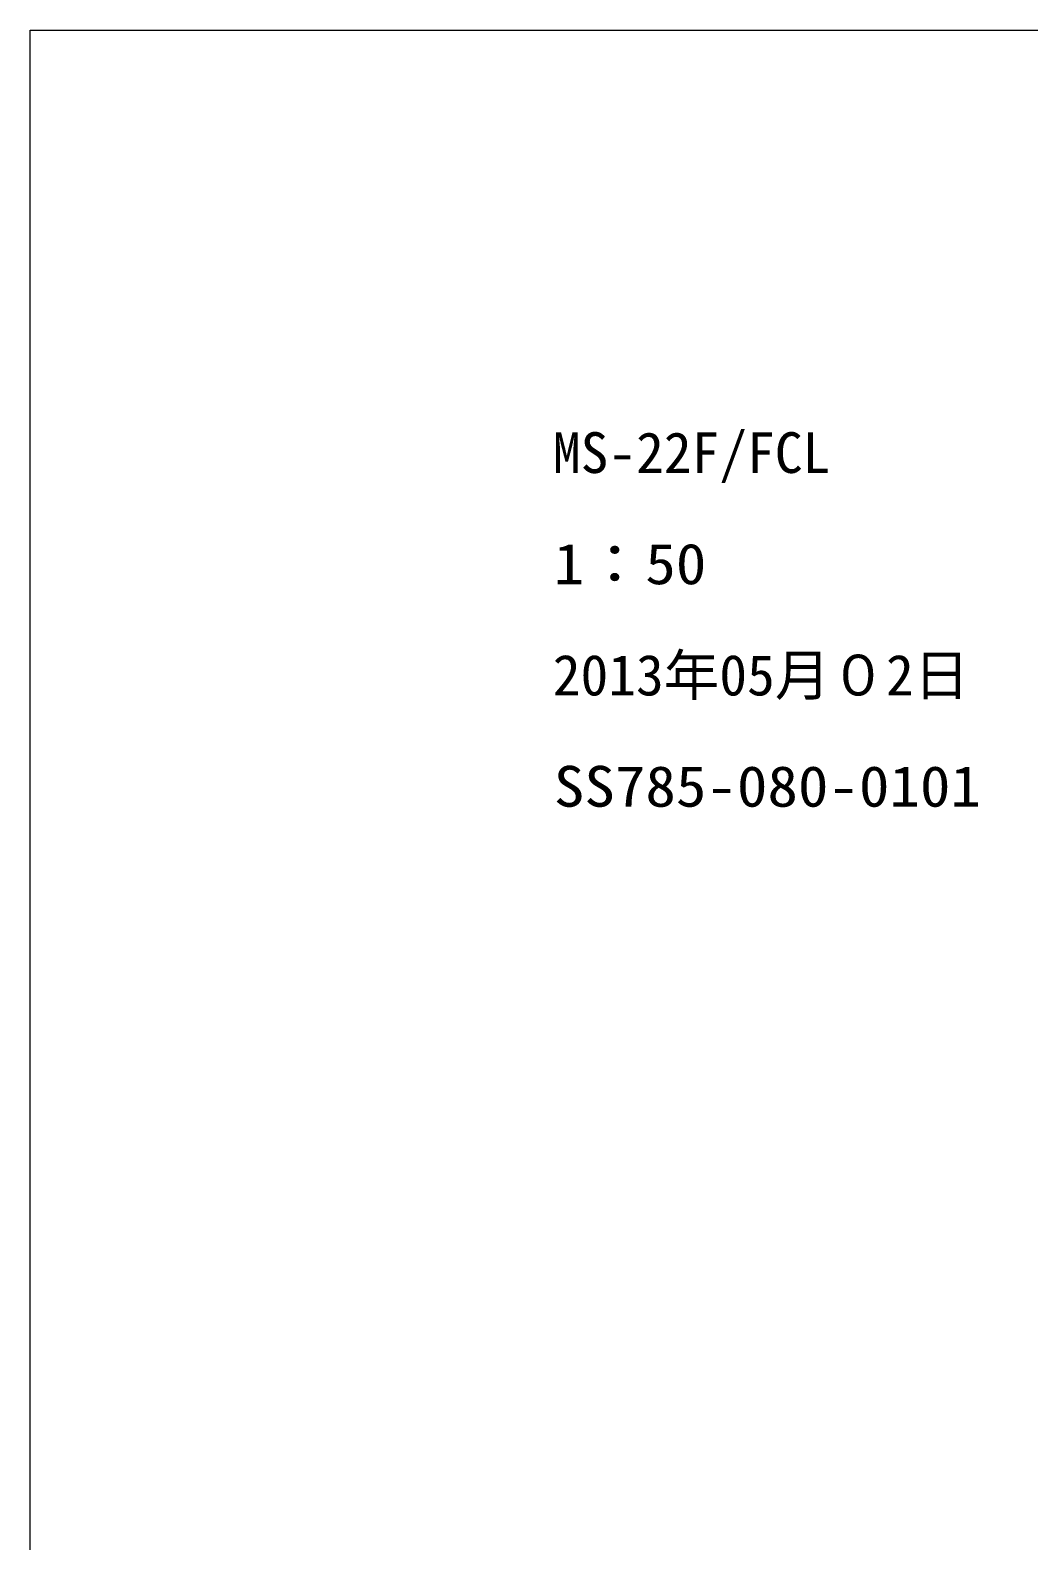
# Model space of a CAD drawing. Units: millimetres at full size. Extents: x -7182 to 7182, y -5007 to 5007.
# Drawn here: x -7182 to -3591, y -426 to 5007 of the extents above; entities that cross this region are included whole.
import ezdxf
from ezdxf.enums import TextEntityAlignment as Align

# ---------------------------------------------------------------- set-up
doc = ezdxf.new("R2010")
doc.units = ezdxf.units.MM
doc.header["$LTSCALE"] = 10
doc.layers.add('0-3_FV', color=7, linetype='Continuous', lineweight=18)
doc.styles.add('ＭＳ ゴシック', font='')
doc.styles.get('ＭＳ ゴシック').set_extended_font_data('MS Gothic')

msp = doc.modelspace()

# ---------------------------------------------------------------- linework, layer by layer
at = {"layer": '0-3_FV', "color": 3}
for p, q in [((-7181.69, -5006.58), (-7181.69, 5006.58)), ((-7181.69, 5006.58), (7181.69, 5006.58))]:
    msp.add_line(p, q, dxfattribs=at)

# ---------------------------------------------------------------- texts
at = {"layer": '0-3_FV', "style": 'ＭＳ ゴシック'}
for s, p in [('MS-22F/FCL', (-5302.09, 3370.24)), ('2013年05月０2日', (-5302.49, 2570.24))]:
    msp.add_text(s, height=146.6, dxfattribs=at).set_placement(p, align=Align.BOTTOM_LEFT)
at = {"layer": '0-3_FV', "style": 'ＭＳ ゴシック', "width": 1.1}
for s, p in [('1：50', (-5299.39, 2970.24)), ('SS785-080-0101', (-5298.58, 2170.24))]:
    msp.add_text(s, height=146.6, dxfattribs=at).set_placement(p, align=Align.BOTTOM_LEFT)

doc.saveas('drawing.dxf')
